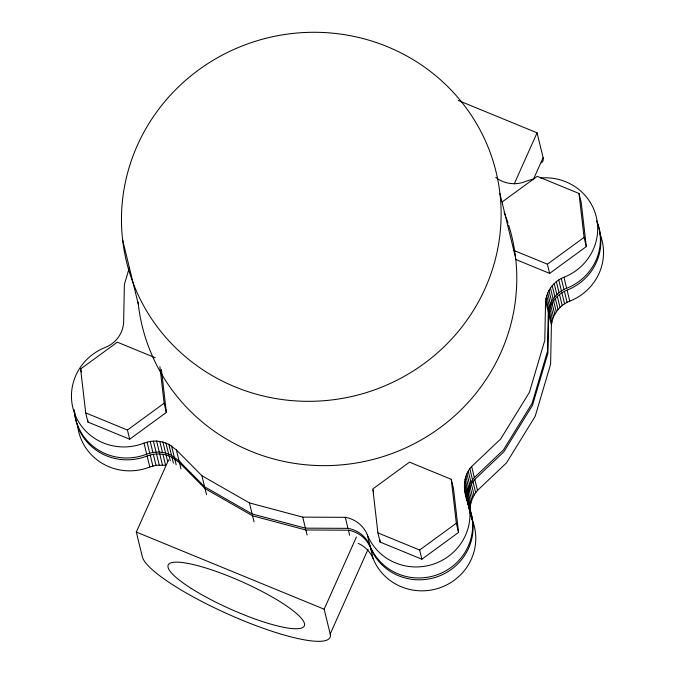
<?xml version="1.0" encoding="UTF-8"?>
<svg xmlns="http://www.w3.org/2000/svg" width="675" height="675" viewBox="0 0 675 675"><rect width="100%" height="100%" fill="white"/><g stroke="black" fill="none" stroke-linecap="round" stroke-linejoin="round"><path stroke-width="1.01" d="M540.616 177.989A53.241 51.57 -13.7 0 1 596.388 217.249A53.241 51.57 -13.7 0 1 563.946 277.282C553.12 281.416 545.282 292.452 545.518 304.113L544.792 340.318L529.386 392.361L500.707 438.961L473.715 464.577C462.409 474.053 462.822 490.447 467.826 503.094M596.742 220.936A53.241 51.57 -13.7 0 1 566.629 288.301C555.812 292.444 547.965 303.472 548.201 315.141L547.484 351.346L532.077 403.388L503.398 449.98L476.407 475.597C469.581 481.739 465.877 491.299 467.311 500.42M597.189 222.775A53.241 51.57 -13.7 0 1 567.076 290.14C556.259 294.283 548.421 305.311 548.657 316.98L547.931 353.185L532.524 405.228L503.845 451.82L476.854 477.436C469.758 483.781 466.138 493.796 467.876 503.196L467.429 501.356M599.881 233.795A53.241 51.57 -13.7 0 1 569.767 301.168C558.942 305.311 551.104 316.339 551.34 328.008L550.614 364.213L535.208 416.256L506.528 462.847L479.545 488.464C472.449 494.809 468.83 504.824 470.568 514.223L468.121 504.191M129.423 267.401L124.386 284.42L123.626 322.203A29.042 28.131 -13.7 0 1 105.233 347.456A53.241 51.57 -13.7 0 0 75.119 414.83A53.241 51.57 -13.7 0 0 143.994 443.112L150.188 441.399L156.592 441.02L162.903 442.007L168.834 444.302L176.386 449.947L201.909 475.723L249.421 502.917L302.738 517.134L345.279 517.328A29.725 28.789 -13.7 0 1 367.318 534.819A53.241 51.57 -13.7 0 0 436.193 563.11A53.241 51.57 -13.7 0 0 466.307 495.737L465.379 493.071M368.052 549.323L330.202 634.011A102.684 20.419 24.1 0 1 242.325 620.249A102.684 20.419 24.1 0 1 142.357 556.875L136.308 532.06L168.573 459.886M330.202 634.011L324.152 609.204L356.408 537.022M514.274 183.828L537.064 132.823L458.232 100.448M533.225 179.769L543.113 157.629L537.064 132.823M161.409 369.537L166.354 412.425L129.684 439.222L87.936 422.077L85.7 412.889L80.629 368.955L117.307 342.166L155.166 357.708M85.7 412.889L127.44 430.034L164.118 403.237L159.891 366.626M502.251 201.901L537.258 176.327L578.998 193.472L581.242 202.66L586.305 246.594L549.627 273.383L515.649 259.428M513.413 250.239L547.391 264.195L584.069 237.406L578.998 193.472M377.899 532.879L419.639 550.024L456.317 523.235L451.246 479.301L409.506 462.156L372.828 488.945L377.899 532.879L380.135 542.067L421.883 559.212L458.553 532.423L453.49 488.489L451.246 479.301M74.225 409.717A53.241 51.57 -13.7 0 0 146.686 454.14L152.871 452.427L159.275 452.048L165.594 453.035L171.518 455.33L179.069 460.966L204.593 486.751L252.113 513.945L305.429 528.162L347.962 528.356A29.725 28.789 -13.7 0 1 370.01 545.847A53.241 51.57 -13.7 0 0 438.885 574.13A53.241 51.57 -13.7 0 0 468.99 506.765L466.307 495.737M74.731 412.594A53.241 51.57 -13.7 0 0 147.133 455.979L153.318 454.258L159.722 453.887L166.042 454.874L171.965 457.161L179.516 462.805L205.04 488.59L252.56 515.784L305.876 529.993L348.41 530.196A29.725 28.789 -13.7 0 1 370.457 547.687A53.241 51.57 -13.7 0 0 439.332 575.969A53.241 51.57 -13.7 0 0 469.437 508.604L468.83 506.824M77.422 423.622A53.241 51.57 -13.7 0 0 149.816 467.007L156.009 465.286L165.603 465.235L162.911 454.208M136.308 532.06L324.152 609.204M495.745 177.373C503.888 183.921 515.514 185.49 525.184 181.626A53.241 51.57 -13.7 0 1 533.756 179.027M181.111 463.354L179.069 460.966L176.386 449.947M468.99 506.765L468.07 504.098L468.517 505.938M471.513 517.852L472.129 519.623A53.241 51.57 -13.7 0 1 442.015 586.997A53.241 51.57 -13.7 0 1 373.148 558.714A29.725 28.789 -13.7 0 0 358.189 543.367M584.069 237.406L586.305 246.594M563.946 277.282L566.629 288.301M567.076 290.14L569.767 301.168M561.279 278.48L563.971 289.507M564.418 291.347L567.101 302.375M558.748 279.939L561.44 290.967M561.887 292.807L564.578 303.834M556.386 281.635L559.069 292.663M559.516 294.502L562.208 305.53M554.2 283.551L556.883 294.578M557.331 296.418L560.022 307.446M547.391 264.195L549.627 273.383M552.217 285.668L554.909 296.696M555.356 298.536L558.039 309.563M550.471 287.963L553.154 298.991M553.601 300.831L556.293 311.858M548.961 290.419L551.644 301.447M552.091 303.286L554.783 314.305M547.712 293.001L550.395 304.028M550.842 305.868L553.534 316.896M546.733 295.692L549.416 306.72M549.872 308.559L552.555 319.587M546.033 298.46L548.724 309.488M549.172 311.327L551.863 322.355M545.628 301.278L548.319 312.306M548.767 314.145L551.458 325.164M499.939 193.59A190.156 184.182 -13.7 0 1 235.254 386.944A190.156 184.182 -13.7 0 1 198.686 69.879A190.156 184.182 -13.7 0 1 499.939 193.59L515.616 257.918M471.673 466.611L474.365 477.638M474.812 479.478L477.503 490.506M469.851 468.83L472.542 479.858M472.989 481.697L475.681 492.725M468.264 471.218L470.956 482.245M471.403 484.085L474.086 495.112M466.931 473.74L469.614 484.768M470.062 486.608L472.753 497.635M465.86 476.381L468.543 487.409M468.99 489.248L471.682 500.276M465.058 479.107L467.75 490.134M468.197 491.974L470.88 503.002M464.543 481.891L467.235 492.919M467.682 494.758L470.365 505.786M464.316 484.709L467.007 495.737M467.454 497.576L470.146 508.604M464.383 487.536L467.075 498.555M467.522 500.394L470.205 511.422M469.437 508.604L472.129 519.623M464.737 490.328L467.184 500.352M468.762 506.942L469.741 510.95M470.23 512.949L471.209 516.966L470.779 515.135M456.317 523.235L458.553 532.423M419.639 550.024L421.883 559.212M373.081 489.966L373.579 492.007M367.318 534.819L370.01 545.847M370.457 547.687L373.148 558.714M345.279 517.328L347.962 528.356M348.41 530.196L349.633 535.208M302.738 517.134L305.429 528.162M305.876 529.993L307.1 535.005M249.421 502.917L252.113 513.945M252.56 515.784L254.028 521.8M201.909 475.723L204.593 486.751M205.04 488.59L206.508 494.606M179.516 462.805L180.984 468.821M164.118 403.237L166.354 412.425M122.648 240.013L138.324 304.341M171.56 445.905L174.243 456.933M174.698 458.772L176.158 464.788M168.834 444.302L171.518 455.33M171.965 457.161L173.433 463.177M165.932 442.994L168.623 454.022M169.071 455.861L170.294 460.873M162.903 442.007L165.594 453.035M166.042 454.874L167.754 461.886M159.781 441.349L162.464 452.377M156.592 441.02L159.275 452.048M159.722 453.887L162.413 464.915M153.377 441.037L156.068 452.064M156.516 453.904L159.199 464.932M150.188 441.399L152.871 452.427M153.318 454.258L156.009 465.286M147.04 442.091L149.732 453.119M150.179 454.958L152.871 465.986M143.994 443.112L146.686 454.14M147.133 455.979L149.816 467.007M127.44 430.034L129.684 439.222M80.629 368.955L81.38 372.018M379.898 539.975L380.135 542.067M87.699 419.985L87.936 422.077M508.663 225.104A190.156 184.182 -13.7 0 1 364.12 461.531A190.156 184.182 -13.7 0 1 138.097 302.273M504.115 212.287A190.156 184.182 -13.7 0 1 505.246 215.198M505.972 217.156A190.156 184.182 -13.7 0 1 508.022 223.096M543.113 157.629A102.684 20.419 24.1 0 1 541.485 162.734M191.177 588.381A74.537 14.825 24.1 0 0 303.269 627.151A74.537 14.825 24.1 0 0 214.388 570.797A74.537 14.825 24.1 0 0 191.177 588.381"/></g></svg>
